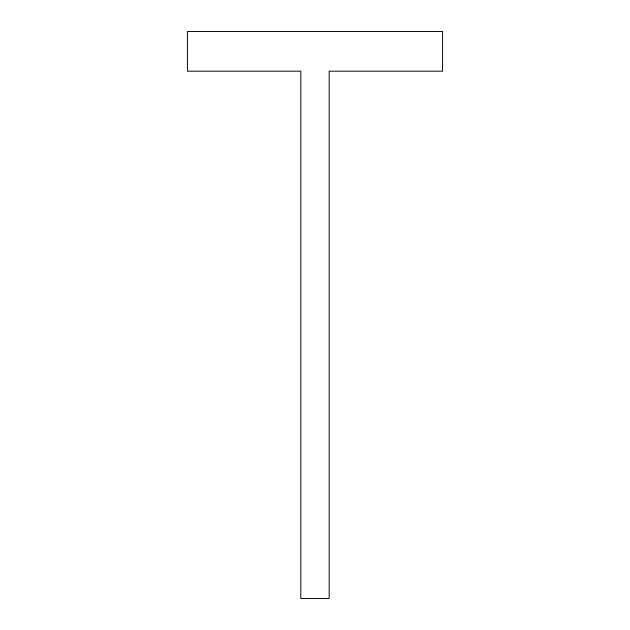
<?xml version="1.0" encoding="UTF-8"?>
<svg xmlns="http://www.w3.org/2000/svg" width="630" height="630" viewBox="0 0 630 630"><rect width="100%" height="100%" fill="white"/><g stroke="black" fill="none" stroke-linecap="round" stroke-linejoin="round"><path stroke-width="0.94" d="M442.575 31.5L187.425 31.5L187.425 71.19L300.825 71.19L300.825 598.5L329.175 598.5L329.175 71.19L442.575 71.19L442.575 31.5"/></g></svg>
